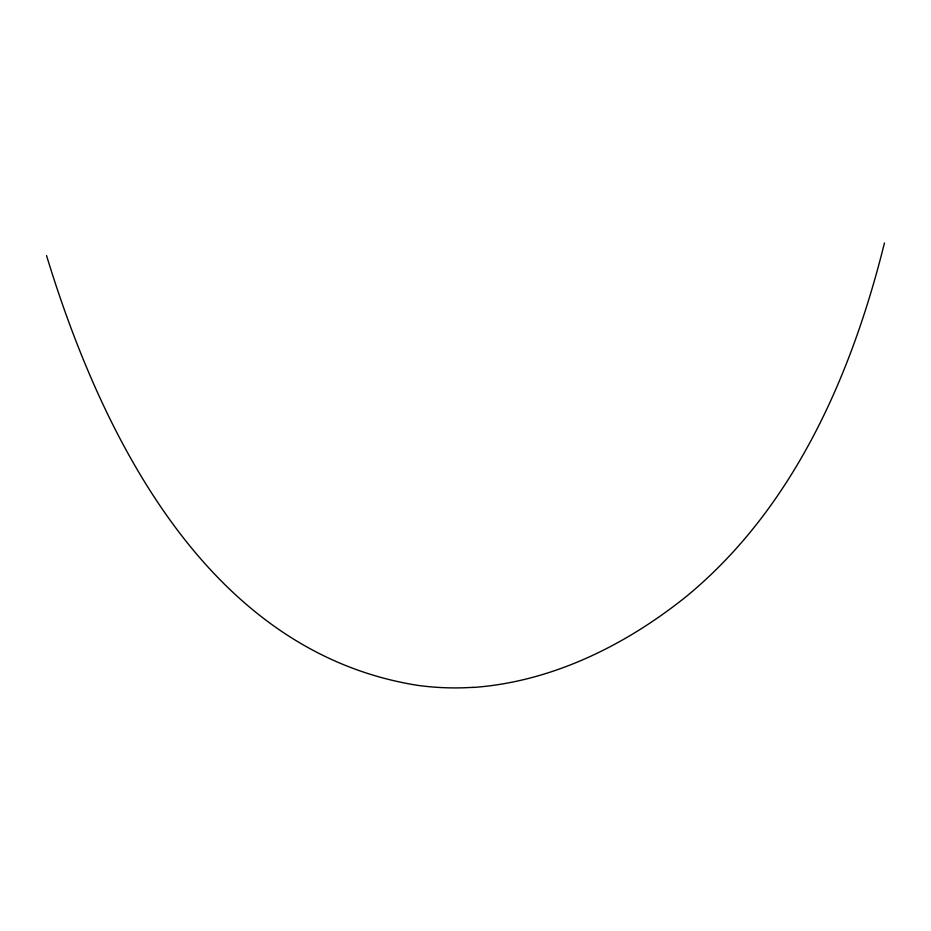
<?xml version="1.0" encoding="UTF-8"?>
<svg xmlns="http://www.w3.org/2000/svg" width="931" height="931" viewBox="0 0 931 931"><rect width="100%" height="100%" fill="white"/><g stroke="black" fill="none" stroke-linecap="round" stroke-linejoin="round"><path stroke-width="1.4" d="M884.45 242.991C851.667 375.193 793.48 508.489 685.926 596.794C625.178 645.416 551.629 681.934 473.088 687.462M46.55 255.618C102.096 437.675 208.858 652.352 417.775 685.367A203.144 149.6 0.3 0 0 473.076 687.322"/></g></svg>
